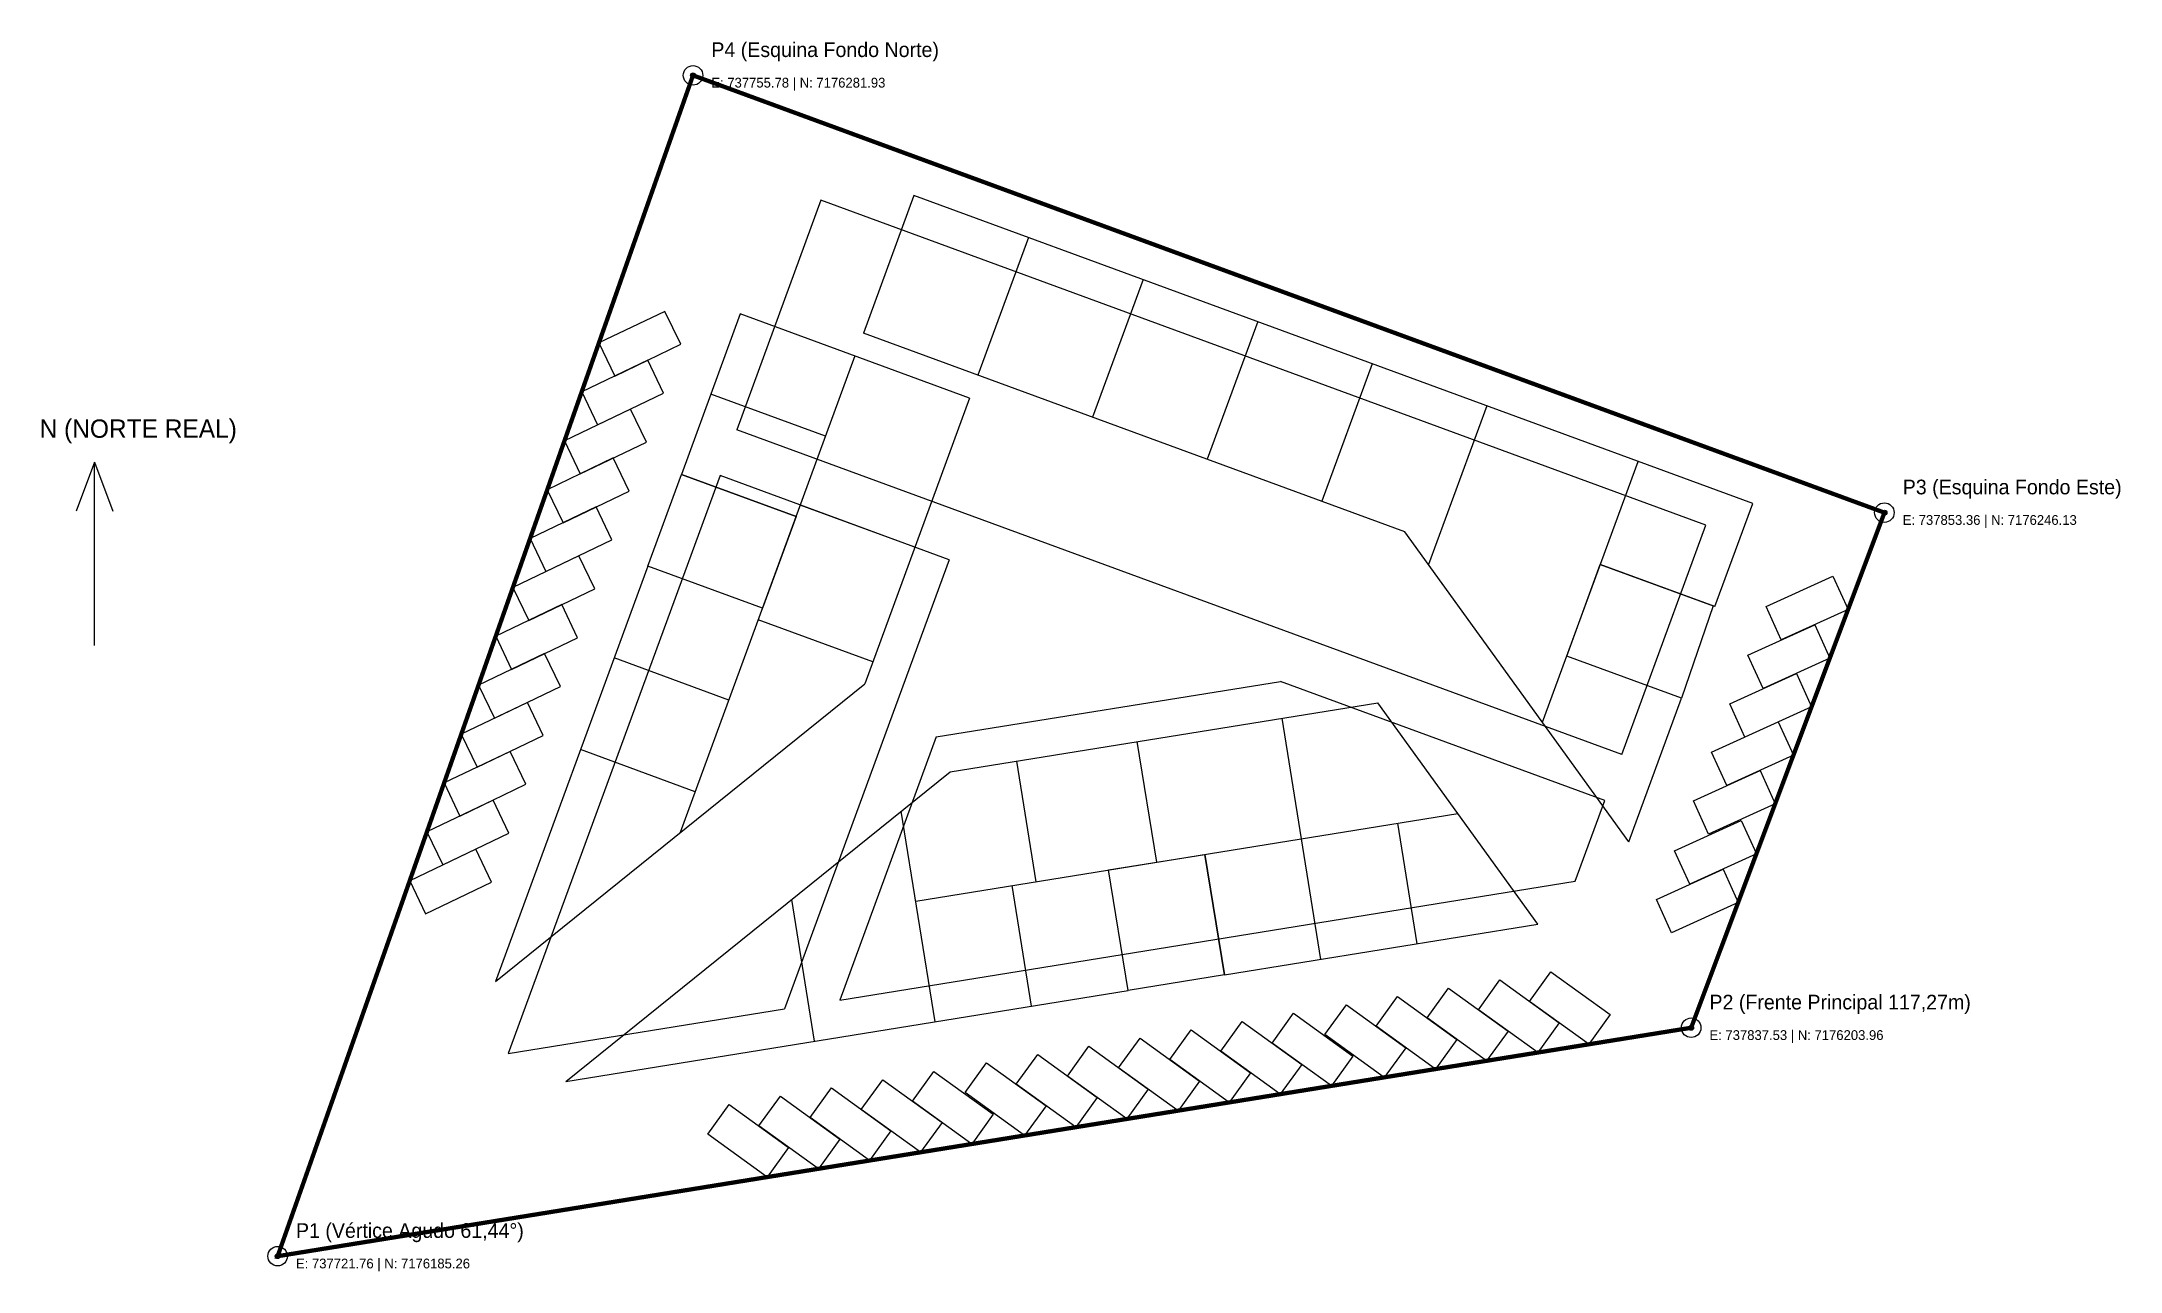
# Model space of a CAD drawing. Header units: metres. Extents: x -19 to 151, y -1 to 99.
import ezdxf

# ---------------------------------------------------------------- set-up
doc = ezdxf.new("R2010")
doc.units = ezdxf.units.M
for name, color, linetype in [('A-FOOT-PB', 4, 'Continuous'), ('A-FOOT-TOWR', 5, 'Continuous'), ('A-WALL-CORE', 251, 'Continuous'), ('A-ZONE-PARK', 61, 'Continuous'), ('C-PROP-LINE', 3, 'Continuous'), ('C-PROP-TEXT', 7, 'Continuous'), ('C-PROP-VERT', 2, 'Continuous')]:
    doc.layers.add(name, color=color, linetype=linetype)

msp = doc.modelspace()

# ---------------------------------------------------------------- linework, layer by layer
at = {"layer": 'A-FOOT-PB'}
for p, q in [((52.1, 86.84), (47.97, 75.57)), ((120.82, 61.63), (52.1, 86.84)), ((61.49, 83.4), (57.36, 72.13)), ((70.88, 79.95), (66.74, 68.69)), ((37.89, 77.14), (33.07, 64)), ((56.67, 70.25), (37.89, 77.14)), ((92.33, 59.3), (47.97, 75.57)), ((80.27, 76.51), (76.13, 65.24)), ((47.28, 73.7), (32.97, 34.68)), ((89.65, 73.06), (85.52, 61.8)), ((44.87, 67.13), (35.48, 70.57)), ((56.67, 70.25), (48.09, 46.86)), ((99.04, 69.62), (94.27, 56.62)), ((103.6, 43.71), (111.43, 65.07)), ((42.46, 60.55), (33.07, 64)), ((52.19, 58.05), (42.8, 61.49)), ((117.72, 53.18), (120.82, 61.63)), ((110.66, 33.93), (92.33, 59.3)), ((30.31, 56.49), (17.85, 22.5)), ((39.7, 53.04), (30.31, 56.49)), ((117.72, 53.18), (108.33, 56.62)), ((48.75, 48.66), (39.36, 52.1)), ((36.95, 45.53), (27.56, 48.98)), ((114.97, 45.67), (105.58, 49.11)), ((17.85, 22.5), (48.09, 46.86)), ((55.07, 39.65), (90.1, 45.31)), ((103.21, 27.17), (90.1, 45.31)), ((110.66, 33.93), (114.97, 45.67)), ((85.44, 24.3), (82.26, 44.04)), ((34.19, 38.02), (24.8, 41.47)), ((72, 32.25), (70.41, 42.13)), ((23.61, 14.31), (55.07, 39.65)), ((62.13, 30.66), (60.54, 40.53)), ((53.85, 19.19), (51.07, 36.43)), ((52.26, 29.07), (96.66, 36.24)), ((93.34, 25.57), (91.75, 35.44)), ((77.55, 23.02), (75.95, 32.89)), ((69.65, 21.74), (68.06, 31.62)), ((43.98, 17.6), (42.11, 29.21)), ((61.75, 20.47), (60.16, 30.34)), ((77.55, 23.02), (103.21, 27.17)), ((23.61, 14.31), (69.65, 21.74))]:
    msp.add_line(p, q, dxfattribs=at)
at = {"layer": 'A-FOOT-TOWR'}
for p, q in [((44.5, 86.44), (37.61, 67.66)), ((116.97, 59.85), (44.5, 86.44)), ((110.08, 41.07), (37.61, 67.66)), ((36.23, 63.9), (18.87, 16.58)), ((55.01, 57.02), (36.23, 63.9)), ((110.08, 41.07), (116.97, 59.85)), ((55.01, 57.02), (41.51, 20.24)), ((53.94, 42.51), (82.14, 47.06)), ((108.71, 37.31), (82.14, 47.06)), ((53.94, 42.51), (46.04, 20.97)), ((106.28, 30.7), (108.71, 37.31)), ((69.17, 24.71), (106.28, 30.7)), ((46.04, 20.97), (69.17, 24.71)), ((18.87, 16.58), (41.51, 20.24))]:
    msp.add_line(p, q, dxfattribs=at)
at = {"layer": 'A-WALL-CORE'}
for points in [[(30.31, 56.49), (33.07, 64), (42.46, 60.55), (39.7, 53.04), (30.31, 56.49)], [(105.58, 49.11), (108.33, 56.62), (117.56, 53.24), (114.97, 45.67), (105.58, 49.11)], [(69.65, 21.74), (68.06, 31.62), (75.95, 32.89), (77.55, 23.02), (69.65, 21.74)]]:
    msp.add_lwpolyline(points, dxfattribs=at)
at = {"layer": 'A-ZONE-PARK'}
for points in [[(26.31, 74.76), (27.61, 72.05), (33.02, 74.65), (31.72, 77.35)], [(24.9, 70.76), (26.2, 68.05), (31.61, 70.64), (30.31, 73.35)], [(23.49, 66.75), (24.79, 64.05), (30.2, 66.64), (28.9, 69.35)], [(22.08, 62.75), (23.38, 60.05), (28.79, 62.64), (27.49, 65.35)], [(20.68, 58.75), (21.97, 56.04), (27.38, 58.64), (26.09, 61.34)], [(19.27, 54.75), (20.56, 52.04), (25.97, 54.64), (24.68, 57.34)], [(127.38, 55.66), (128.62, 52.93), (123.15, 50.45), (121.91, 53.18)], [(17.86, 50.75), (19.16, 48.04), (24.57, 50.63), (23.27, 53.34)], [(125.89, 51.69), (127.13, 48.95), (121.66, 46.47), (120.42, 49.2)], [(16.45, 46.74), (17.75, 44.04), (23.16, 46.63), (21.86, 49.34)], [(124.4, 47.71), (125.64, 44.98), (120.17, 42.5), (118.93, 45.23)], [(15.04, 42.74), (16.34, 40.04), (21.75, 42.63), (20.45, 45.34)], [(122.9, 43.74), (124.14, 41.01), (118.68, 38.53), (117.44, 41.26)], [(13.63, 38.74), (14.93, 36.03), (20.34, 38.63), (19.04, 41.33)], [(121.41, 39.77), (122.65, 37.04), (117.19, 34.56), (115.95, 37.29)], [(12.22, 34.74), (13.52, 32.03), (18.93, 34.63), (17.64, 37.33)], [(119.87, 35.66), (121.11, 32.93), (115.65, 30.45), (114.41, 33.18)], [(10.82, 30.74), (12.11, 28.03), (17.52, 30.62), (16.23, 33.33)], [(118.38, 31.69), (119.62, 28.96), (114.16, 26.48), (112.92, 29.21)], [(104.96, 19.1), (103.2, 16.67), (98.34, 20.18), (100.1, 22.61)], [(109.15, 19.78), (107.39, 17.35), (102.53, 20.86), (104.28, 23.29)], [(92.4, 17.07), (90.64, 14.64), (85.77, 18.15), (87.53, 20.59)], [(96.58, 17.75), (94.83, 15.32), (89.96, 18.83), (91.72, 21.26)], [(100.77, 18.43), (99.02, 15.99), (94.15, 19.51), (95.91, 21.94)], [(83.88, 15.7), (82.12, 13.27), (77.26, 16.78), (79.01, 19.21)], [(88.07, 16.37), (86.31, 13.94), (81.45, 17.45), (83.2, 19.89)], [(71.31, 13.67), (69.56, 11.24), (64.69, 14.75), (66.45, 17.18)], [(75.5, 14.34), (73.75, 11.91), (68.88, 15.42), (70.64, 17.86)], [(79.69, 15.02), (77.93, 12.59), (73.07, 16.1), (74.83, 18.53)], [(62.94, 12.31), (61.18, 9.88), (56.32, 13.39), (58.07, 15.83)], [(67.13, 12.99), (65.37, 10.56), (60.5, 14.07), (62.26, 16.5)], [(50.23, 10.26), (48.48, 7.83), (43.61, 11.34), (45.37, 13.77)], [(54.42, 10.94), (52.66, 8.51), (47.8, 12.02), (49.56, 14.45)], [(58.61, 11.62), (56.85, 9.18), (51.99, 12.7), (53.74, 15.13)], [(41.85, 8.91), (40.1, 6.48), (35.23, 9.99), (36.99, 12.42)], [(46.04, 9.59), (44.29, 7.15), (39.42, 10.67), (41.18, 13.1)]]:
    msp.add_lwpolyline(points, close=True, dxfattribs=at)
at = {"layer": 'C-PROP-LINE', "const_width": 0.35}
msp.add_lwpolyline([(0, 0), (115.77, 18.7), (131.6, 60.87), (34.02, 96.67)], close=True, dxfattribs=at)
at = {"layer": 'C-PROP-TEXT'}
for p, q in [((-15, 65), (-16.5, 61)), ((-15, 50), (-15, 65)), ((-15, 65), (-13.5, 61))]:
    msp.add_line(p, q, dxfattribs=at)
at = {"layer": 'C-PROP-VERT'}
for centre, radius in [((34.02, 96.67), 0.8), ((34.02, 96.67), 0.2), ((131.6, 60.87), 0.8), ((131.6, 60.87), 0.2), ((115.77, 18.7), 0.8), ((115.77, 18.7), 0.2), ((0, 0), 0.8), ((0, 0), 0.2)]:
    msp.add_circle(centre, radius, dxfattribs=at)

# ---------------------------------------------------------------- texts
at = {"layer": 'C-PROP-TEXT'}
for s, height, p in [('P4 (Esquina Fondo Norte)', 1.2, (35.52, 98.17)), ('E: 737755.78 | N: 7176281.93', 0.8, (35.52, 95.67)), ('N (NORTE REAL)', 1.5, (-19.5, 67)), ('P3 (Esquina Fondo Este)', 1.2, (133.1, 62.37)), ('E: 737853.36 | N: 7176246.13', 0.8, (133.1, 59.87)), ('P2 (Frente Principal 117,27m)', 1.2, (117.27, 20.2)), ('E: 737837.53 | N: 7176203.96', 0.8, (117.27, 17.7)), ('P1 (Vértice Agudo 61,44°)', 1.2, (1.5, 1.5)), ('E: 737721.76 | N: 7176185.26', 0.8, (1.5, -1))]:
    msp.add_text(s, height=height, dxfattribs=at).set_placement(p)

doc.saveas('drawing.dxf')
